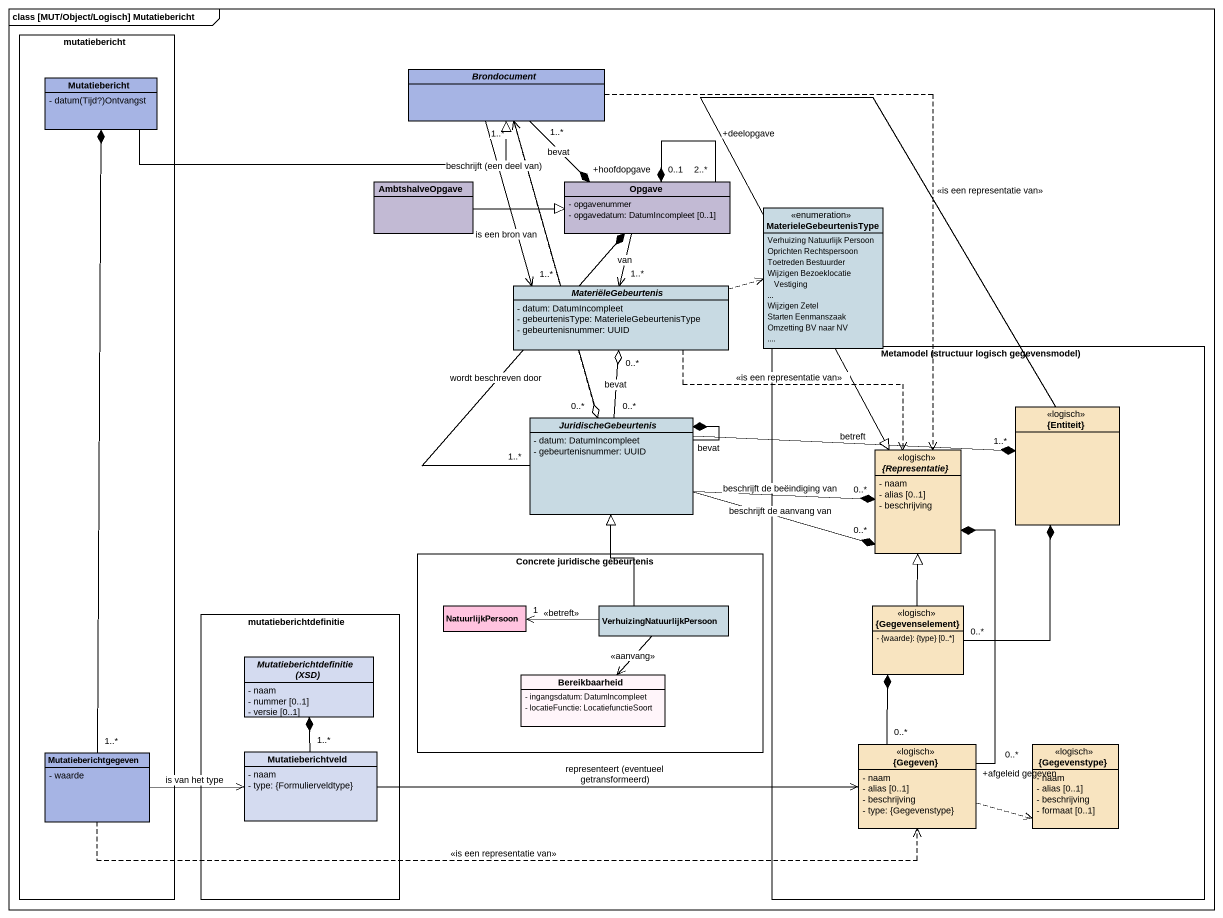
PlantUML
@startuml
mainframe class [MUT/Object/Logisch] Mutatiebericht
hide circle
hide empty members
skinparam classAttributeIconSize 0
rectangle mutatiebericht {
  class Mutatiebericht #A6B4E4 {
    {field} - datum(Tijd?)Ontvangst
  }
  class Mutatieberichtgegeven #A6B4E4 {
    - waarde
  }
}
abstract class Brondocument #A6B4E4
class AmbtshalveOpgave #C2BAD4
class Opgave #C2BAD4 {
  - opgavenummer
  - opgavedatum: DatumIncompleet [0..1]
}
enum MaterieleGebeurtenisType #C8DAE3 {
  Verhuizing Natuurlijk Persoon
  Oprichten Rechtspersoon
  Toetreden Bestuurder
  Wijzigen Bezoeklocatie Vestiging
  ~...
  Wijzigen Zetel
  Starten Eenmanszaak
  Omzetting BV naar NV
  ~....
}
abstract class MateriëleGebeurtenis #C8DAE3 {
  - datum: DatumIncompleet
  - gebeurtenisType: MaterieleGebeurtenisType
  - gebeurtenisnummer: UUID
}
rectangle "Metamodel (structuur logisch gegevensmodel)" as Metamodel_structuur_logisch {
  class "{Entiteit}" as Entiteit <<logisch>> #F8E4C0
  abstract class "{Representatie}" as Representatie <<logisch>> #F8E4C0 {
    - naam
    - alias [0..1]
    - beschrijving
  }
  class "{Gegevenselement}" as Gegevenselement <<logisch>> #F8E4C0 {
    - {waarde}: {type} [0..*]
  }
  class "{Gegeven}" as Gegeven <<logisch>> #F8E4C0 {
    - naam
    - alias [0..1]
    - beschrijving
    - type: {Gegevenstype}
  }
  class "{Gegevenstype}" as Gegevenstype <<logisch>> #F8E4C0 {
    - naam
    - alias [0..1]
    - beschrijving
    - formaat [0..1]
  }
}
abstract class JuridischeGebeurtenis #C8DAE3 {
  - datum: DatumIncompleet
  - gebeurtenisnummer: UUID
}
rectangle "Concrete juridische gebeurtenis" as Concrete_juridische {
  class NatuurlijkPersoon #FFC3DF
  class VerhuizingNatuurlijkPersoon #C8DAE3
  class Bereikbaarheid #FFF5FA {
    - ingangsdatum: DatumIncompleet
    - locatieFunctie: LocatiefunctieSoort
  }
}
rectangle mutatieberichtdefinitie {
  abstract class "Mutatieberichtdefinitie (XSD)" as Mutatieberichtdefinitie_XSD #D4DBF0 {
    - naam
    - nummer [0..1]
    - versie [0..1]
  }
  class Mutatieberichtveld #D4DBF0 {
    - naam
    - type: {Formulierveldtype}
  }
}
Brondocument "1..*" --* Opgave : bevat
Brondocument --> "1..*" MateriëleGebeurtenis : beschrijft (een deel van)
Brondocument "1..*" --o "0..*" JuridischeGebeurtenis : is een bron van
Brondocument ..> Representatie : <<is een representatie van>>
Mutatiebericht -right-|> Brondocument
AmbtshalveOpgave -right-|> Opgave
Opgave "+deelopgave\n2..*" --* "+hoofdopgave\n0..1" Opgave
Opgave --> "1..*" MateriëleGebeurtenis : van
MateriëleGebeurtenis .right.> MaterieleGebeurtenisType
MateriëleGebeurtenis ..> Representatie : <<is een representatie van>>
JuridischeGebeurtenis .up.> Brondocument
JuridischeGebeurtenis "1..*" -up-* Opgave : wordt beschreven door
JuridischeGebeurtenis "0..*" -up-o "0..*" MateriëleGebeurtenis : bevat
JuridischeGebeurtenis --* JuridischeGebeurtenis : bevat
JuridischeGebeurtenis -right-* "1..*" Entiteit : betreft
JuridischeGebeurtenis -right-* "0..*" Representatie : beschrijft de aanvang van
JuridischeGebeurtenis -right-* "0..*" Representatie : beschrijft de beëindiging van
Entiteit -left-|> Representatie
VerhuizingNatuurlijkPersoon -up-|> JuridischeGebeurtenis
VerhuizingNatuurlijkPersoon -left-> "1" NatuurlijkPersoon : <<betreft>>
VerhuizingNatuurlijkPersoon --> Bereikbaarheid : <<aanvang>>
Gegevenselement "0..*" -up-* Entiteit
Gegevenselement -up-|> Representatie
Mutatieberichtgegeven "1..*" -up-* Mutatiebericht
Mutatieberichtgegeven -right-> Mutatieberichtveld : is van het type
Mutatieberichtgegeven .right.> Gegeven : <<is een representatie van>>
Mutatieberichtveld "1..*" -up-* Mutatieberichtdefinitie_XSD
Mutatieberichtveld -right-> Gegeven : representeert (eventueel getransformeerd)
Gegeven "+afgeleid gegeven\n0..*" -up-* Representatie
Gegeven "0..*" -up-* Gegevenselement
Gegeven .right.> Gegevenstype
@enduml
